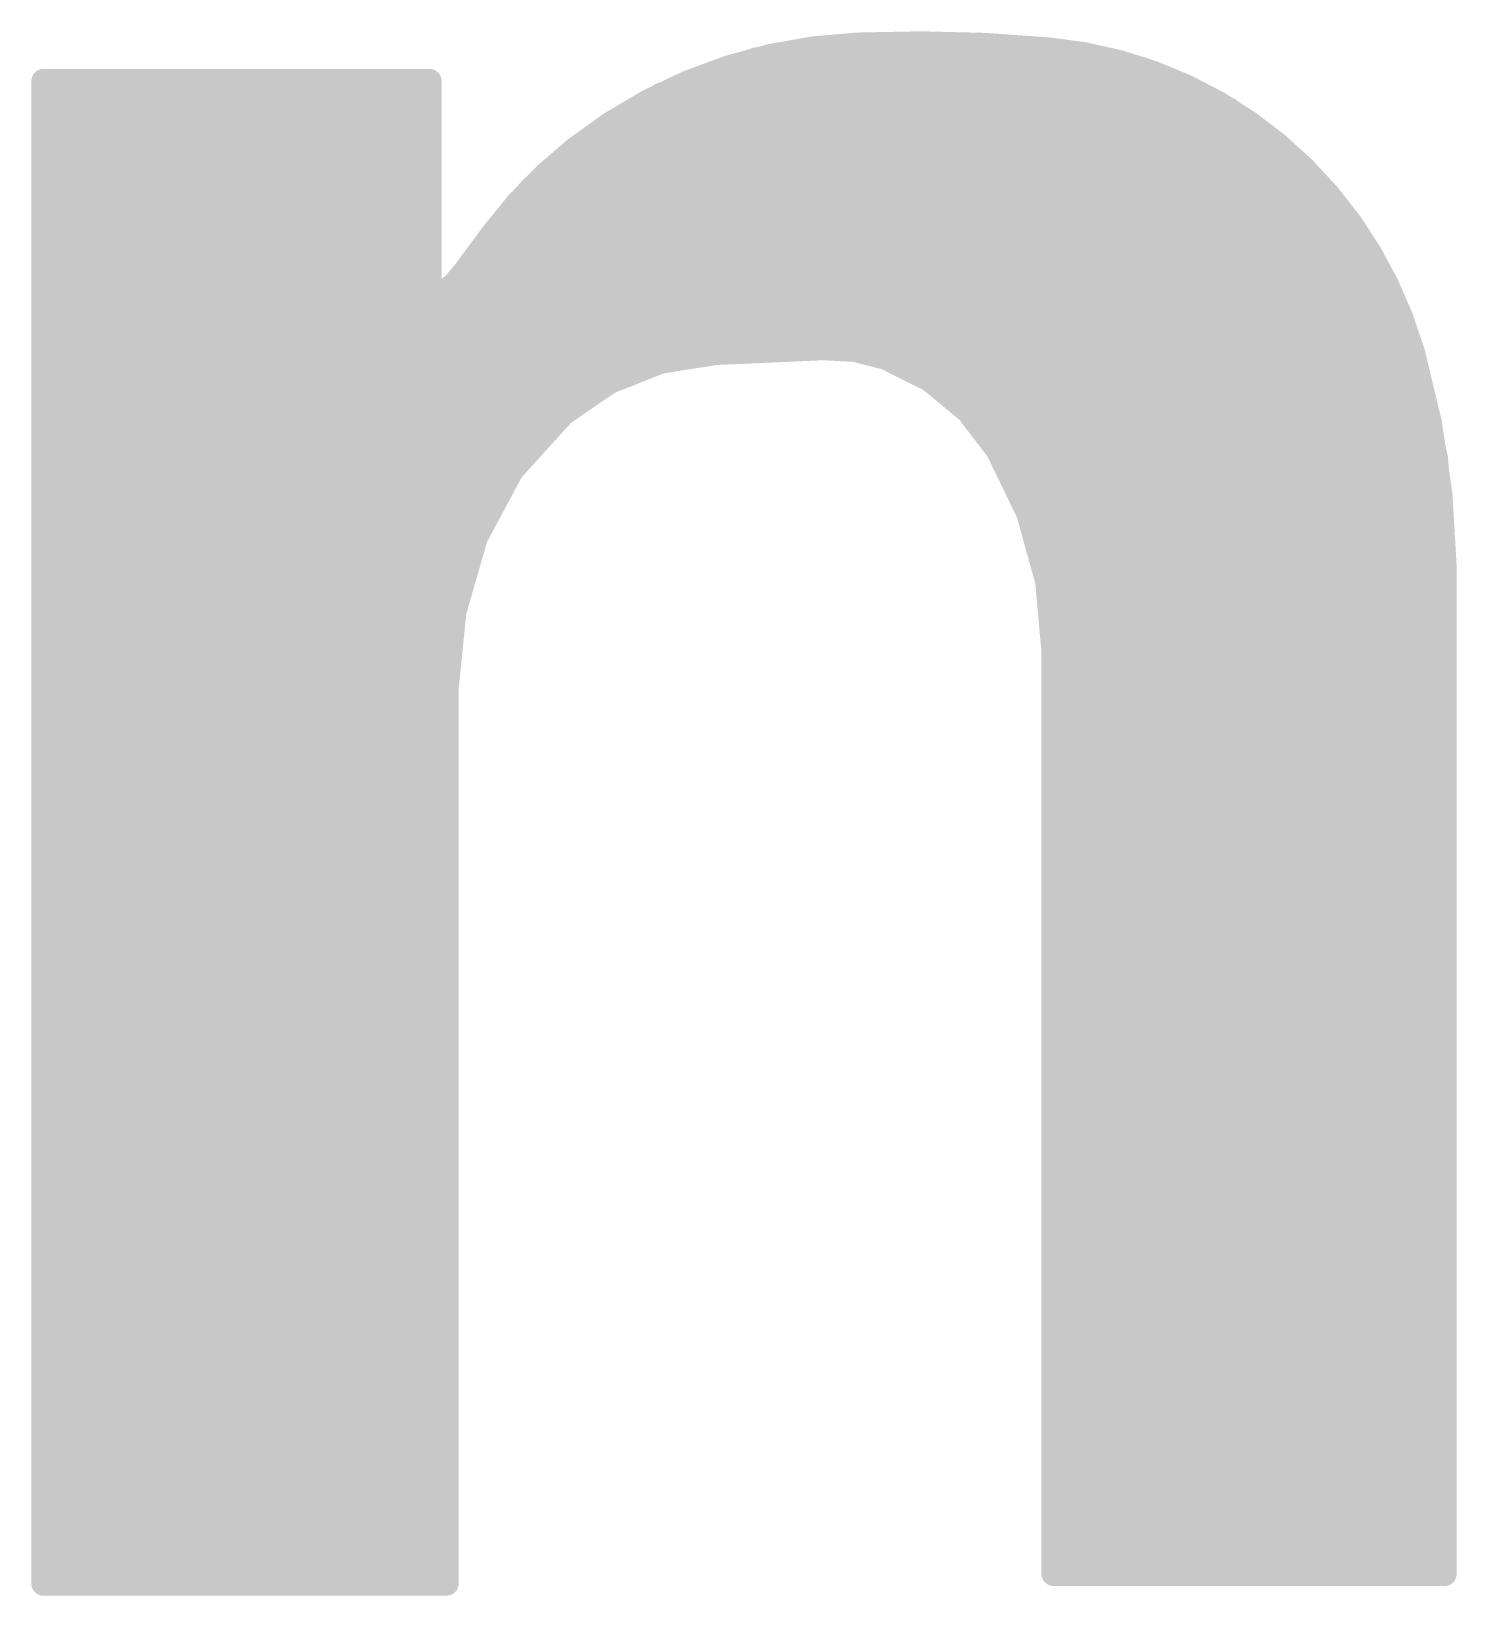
# Model space of a CAD drawing. Extents: x -0.1 to 76.3, y -19.1 to 50.9.
# Drawn here: x 27.849 to 29.34, y 46.97 to 48.607 of the extents above; entities that cross this region are included whole.
import ezdxf

# ---------------------------------------------------------------- set-up
doc = ezdxf.new("R2010")
doc.units = 0
doc.layers.add('21', color=41, linetype='CONTINUOUS')

msp = doc.modelspace()

# ---------------------------------------------------------------- linework, layer by layer
at = {"layer": '21'}
for points, const_width in [([(28.7122, 48.5927, 0.1577), (28.4175, 48.4835)], 0.0254), ([(28.9128, 48.5877, 0.0335), (28.7122, 48.5927)], 0.0254), ([(28.7124, 48.599, 1), (28.712, 48.5864)], 0.0127), ([(28.7119, 48.599, 1), (28.7125, 48.5864)], 0.0127), ([(28.7131, 48.5864, 1), (28.7113, 48.599)], 0.0127), ([(28.7125, 48.5864, 1), (28.7119, 48.599)], 0.0127), ([(28.6061, 48.5835, 1), (28.608, 48.5709)], 0.0127), ([(28.6092, 48.5713, 1), (28.6048, 48.5832)], 0.0127), ([(28.6952, 48.5966, 1), (28.6952, 48.5839)], 0.0127), ([(28.8125, 48.5839, 1), (28.8125, 48.5966)], 0.0127), ([(28.9141, 48.5939, 1), (28.9115, 48.5815)], 0.0127), ([(29.1795, 48.4632, 0.1741), (28.9128, 48.5877)], 0.0254), ([(28.9134, 48.594, 1), (28.9122, 48.5814)], 0.0127), ([(28.9122, 48.5814, 1), (28.9134, 48.594)], 0.0127), ([(28.9126, 48.5814, 1), (28.913, 48.594)], 0.0127), ([(28.5736, 48.5712, 1), (28.5736, 48.5585)], 0.0127), ([(29.0132, 48.5729, 1), (29.0078, 48.5614)], 0.0127), ([(29.0092, 48.561, 1), (29.0118, 48.5734)], 0.0127), ([(29.0156, 48.5585, 1), (29.0156, 48.5712)], 0.0127), ([(27.8677, 48.5546, 1), (27.8549, 48.5546)], 0.0127), ([(27.8677, 48.5546, 1), (27.8549, 48.5546)], 0.0127), ([(27.8613, 48.5609, 1), (27.8613, 48.5483)], 0.0127), ([(27.8613, 48.5609, 1), (27.8613, 48.5483)], 0.0127), ([(28.2715, 48.5546, 1), (28.2587, 48.5546)], 0.0127), ([(28.2715, 48.5546, 1), (28.2587, 48.5546)], 0.0127), ([(28.2651, 48.5483, 1), (28.2651, 48.5609)], 0.0127), ([(28.2651, 48.5483, 1), (28.2651, 48.5609)], 0.0127), ([(27.8613, 48.5457, 1), (27.8613, 48.5331)], 0.0127), ([(28.2651, 48.5331, 1), (28.2651, 48.5457)], 0.0127), ([(28.506, 48.5457, 1), (28.506, 48.5331)], 0.0127), ([(28.5052, 48.5462, 1), (28.5096, 48.5343)], 0.0127), ([(28.5108, 48.5349, 1), (28.504, 48.5456)], 0.0127), ([(29.07, 48.5331, 1), (29.07, 48.5457)], 0.0127), ([(27.8613, 48.5204, 1), (27.8613, 48.5077)], 0.0127), ([(28.2651, 48.5077, 1), (28.2651, 48.5204)], 0.0127), ([(28.4658, 48.5204, 1), (28.4658, 48.5077)], 0.0127), ([(29.1049, 48.5299, 1), (29.0971, 48.5199)], 0.0127), ([(29.0983, 48.5192, 1), (29.1037, 48.5307)], 0.0127), ([(29.1149, 48.5077, 1), (29.1149, 48.5204)], 0.0127), ([(27.8613, 48.495, 1), (27.8613, 48.4823)], 0.0127), ([(28.2651, 48.4823, 1), (28.2651, 48.495)], 0.0127), ([(28.4175, 48.4835, 0.0664), (28.3312, 48.3946)], 0.0254), ([(28.4141, 48.4889, 1), (28.4209, 48.4781)], 0.0127), ([(28.4136, 48.4885, 1), (28.4214, 48.4785)], 0.0127), ([(28.4218, 48.4788, 1), (28.4132, 48.4882)], 0.0127), ([(28.4214, 48.4785, 1), (28.4136, 48.4885)], 0.0127), ([(28.4256, 48.495, 1), (28.4256, 48.4823)], 0.0127), ([(29.1472, 48.4823, 1), (29.1472, 48.495)], 0.0127), ([(27.8613, 48.4695, 1), (27.8613, 48.4569)], 0.0127), ([(28.2651, 48.4569, 1), (28.2651, 48.4695)], 0.0127), ([(28.395, 48.4695, 1), (28.395, 48.4569)], 0.0127), ([(29.1843, 48.4673, 1), (29.1747, 48.4591)], 0.0127), ([(29.2938, 48.2702, 0.1281), (29.1795, 48.4632)], 0.0254), ([(29.184, 48.4677, 1), (29.175, 48.4587)], 0.0127), ([(29.175, 48.4587, 1), (29.184, 48.4677)], 0.0127), ([(29.1756, 48.4582, 1), (29.1834, 48.4682)], 0.0127), ([(29.1795, 48.4569, 1), (29.1795, 48.4695)], 0.0127), ([(27.8613, 48.4442, 1), (27.8613, 48.4315)], 0.0127), ([(28.2651, 48.4315, 1), (28.2651, 48.4442)], 0.0127), ([(28.3679, 48.4442, 1), (28.3679, 48.4315)], 0.0127), ([(28.3671, 48.4466, 1), (28.3757, 48.4372)], 0.0127), ([(28.3762, 48.4378, 1), (28.3666, 48.446)], 0.0127), ([(29.2011, 48.4315, 1), (29.2011, 48.4442)], 0.0127), ([(27.8613, 48.4188, 1), (27.8613, 48.4061)], 0.0127), ([(28.2651, 48.4061, 1), (28.2651, 48.4188)], 0.0127), ([(28.3463, 48.4188, 1), (28.3463, 48.4061)], 0.0127), ([(29.2227, 48.4061, 1), (29.2227, 48.4188)], 0.0127), ([(29.2339, 48.4089, 1), (29.2229, 48.4024)], 0.0127), ([(29.2236, 48.4016, 1), (29.2332, 48.4098)], 0.0127), ([(27.8613, 48.3933, 1), (27.8613, 48.3807)], 0.0127), ([(28.2651, 48.3807, 1), (28.2651, 48.3933)], 0.0127), ([(28.3312, 48.3946, 0.0022), (28.3032, 48.3565)], 0.0254), ([(28.3256, 48.3933, 1), (28.3256, 48.3807)], 0.0127), ([(28.3264, 48.3987, 1), (28.336, 48.3905)], 0.0127), ([(28.3261, 48.3984, 1), (28.3363, 48.3908)], 0.0127), ([(28.3363, 48.3908, 1), (28.3261, 48.3984)], 0.0127), ([(28.3363, 48.3908, 1), (28.3261, 48.3984)], 0.0127), ([(29.2395, 48.3807, 1), (29.2395, 48.3933)], 0.0127), ([(27.8613, 48.368, 1), (27.8613, 48.3553)], 0.0127), ([(28.2651, 48.3553, 1), (28.2651, 48.368)], 0.0127), ([(28.2905, 48.3413, 0.0333), (28.3032, 48.3565)], 0.0254), ([(28.2981, 48.3603, 1), (28.3083, 48.3527)], 0.0127), ([(28.2981, 48.3602, 1), (28.3083, 48.3528)], 0.0127), ([(28.3083, 48.3528, 1), (28.2981, 48.3602)], 0.0127), ([(28.3081, 48.3524, 1), (28.2983, 48.3606)], 0.0127), ([(28.3069, 48.368, 1), (28.3069, 48.3553)], 0.0127), ([(29.2545, 48.3553, 1), (29.2545, 48.368)], 0.0127), ([(27.8613, 48.3426, 1), (27.8613, 48.3299)], 0.0127), ([(28.2651, 48.34, 1), (28.2651, 48.3274)], 0.0127), ([(28.2651, 48.34, 1), (28.2651, 48.3274)], 0.0127), ([(28.2651, 48.3299, 1), (28.2651, 48.3426)], 0.0127), ([(28.2727, 48.3337, 0.205), (28.2905, 48.3413)], 0.0254), ([(28.2727, 48.34, 1), (28.2727, 48.3274)], 0.0127), ([(28.2714, 48.3399, 1), (28.274, 48.3275)], 0.0127), ([(28.2727, 48.3274, 1), (28.2727, 48.34)], 0.0127), ([(28.2727, 48.3274, 1), (28.2727, 48.34)], 0.0127), ([(28.2788, 48.3409, 1), (28.286, 48.3305)], 0.0127), ([(28.2831, 48.3426, 1), (28.2831, 48.3299)], 0.0127), ([(28.2836, 48.3295, 1), (28.2811, 48.3419)], 0.0127), ([(28.2859, 48.3457, 1), (28.2951, 48.3369)], 0.0127), ([(28.2856, 48.3454, 1), (28.2954, 48.3372)], 0.0127), ([(28.2951, 48.3369, 1), (28.2859, 48.3457)], 0.0127), ([(28.2941, 48.3361, 1), (28.2869, 48.3465)], 0.0127), ([(29.2728, 48.343, 1), (29.2609, 48.3385)], 0.0127), ([(29.2614, 48.3375, 1), (29.2723, 48.344)], 0.0127), ([(29.2686, 48.3299, 1), (29.2686, 48.3426)], 0.0127), ([(28.2587, 48.3337, 1), (28.2715, 48.3337)], 0.0127), ([(28.2587, 48.3337, 1), (28.2715, 48.3337)], 0.0127), ([(27.8613, 48.3171, 1), (27.8613, 48.3045)], 0.0127), ([(29.2783, 48.3045, 1), (29.2783, 48.3171)], 0.0127), ([(27.8613, 48.2918, 1), (27.8613, 48.2791)], 0.0127), ([(29.288, 48.2791, 1), (29.288, 48.2918)], 0.0127), ([(28.5648, 48.2702, 0.1688), (28.4048, 48.2067)], 0.0254), ([(28.5648, 48.2702, 0.0006), (28.6766, 48.2752)], 0.0254), ([(28.5645, 48.2765, 1), (28.5651, 48.2639)], 0.0127), ([(28.5645, 48.2765, 1), (28.5651, 48.2639)], 0.0127), ([(28.5658, 48.2639, 1), (28.5638, 48.2765)], 0.0127), ([(28.5651, 48.2639, 1), (28.5645, 48.2765)], 0.0127), ([(28.7426, 48.2651, 0.0992), (28.6766, 48.2752)], 0.0254), ([(28.6769, 48.2815, 1), (28.6763, 48.2689)], 0.0127), ([(28.6763, 48.2815, 1), (28.6769, 48.2689)], 0.0127), ([(28.6769, 48.2689, 1), (28.6763, 48.2815)], 0.0127), ([(28.6769, 48.2689, 1), (28.6763, 48.2815)], 0.0127), ([(28.7117, 48.2796, 1), (28.7085, 48.2673)], 0.0127), ([(28.7098, 48.2671, 1), (28.7104, 48.2798)], 0.0127), ([(28.7454, 48.2708, 1), (28.7398, 48.2594)], 0.0127), ([(28.8595, 48.1686, 0.1719), (28.7426, 48.2651)], 0.0254), ([(28.7448, 48.2711, 1), (28.7404, 48.2591)], 0.0127), ([(28.7404, 48.2591, 1), (28.7448, 48.2711)], 0.0127), ([(28.741, 48.2589, 1), (28.7442, 48.2713)], 0.0127), ([(29.3, 48.2715, 1), (29.2876, 48.2689)], 0.0127), ([(29.3268, 48.0466, 0.0668), (29.2938, 48.2702)], 0.0254), ([(29.2999, 48.272, 1), (29.2877, 48.2684)], 0.0127), ([(29.2877, 48.2684, 1), (29.2999, 48.272)], 0.0127), ([(29.2879, 48.2679, 1), (29.2997, 48.2725)], 0.0127), ([(27.8613, 48.2664, 1), (27.8613, 48.2537)], 0.0127), ([(28.5062, 48.2675, 1), (28.5081, 48.2549)], 0.0127), ([(28.5041, 48.2537, 1), (28.5041, 48.2664)], 0.0127), ([(28.5095, 48.2553, 1), (28.5048, 48.2671)], 0.0127), ([(28.7528, 48.2664, 1), (28.7528, 48.2537)], 0.0127), ([(29.296, 48.2537, 1), (29.296, 48.2664)], 0.0127), ([(27.8613, 48.2409, 1), (27.8613, 48.2283)], 0.0127), ([(28.4455, 48.2283, 1), (28.4455, 48.2409)], 0.0127), ([(28.4506, 48.2456, 1), (28.4553, 48.2338)], 0.0127), ([(28.4565, 48.2344, 1), (28.4493, 48.2449)], 0.0127), ([(28.7926, 48.247, 1), (28.7846, 48.2372)], 0.0127), ([(28.7858, 48.2365, 1), (28.7914, 48.2478)], 0.0127), ([(28.7977, 48.2409, 1), (28.7977, 48.2283)], 0.0127), ([(29.3015, 48.2283, 1), (29.3015, 48.2409)], 0.0127), ([(27.8613, 48.2156, 1), (27.8613, 48.2029)], 0.0127), ([(28.4048, 48.2067, 0.1229), (28.3134, 48.0771)], 0.0254), ([(28.4012, 48.2119, 1), (28.4084, 48.2015)], 0.0127), ([(28.4007, 48.2115, 1), (28.4089, 48.2019)], 0.0127), ([(28.4095, 48.2024, 1), (28.4001, 48.211)], 0.0127), ([(28.4089, 48.2019, 1), (28.4007, 48.2115)], 0.0127), ([(28.4085, 48.2029, 1), (28.4085, 48.2156)], 0.0127), ([(28.8333, 48.2133, 1), (28.8232, 48.2055)], 0.0127), ([(28.8284, 48.2156, 1), (28.8284, 48.2029)], 0.0127), ([(28.8242, 48.2045, 1), (28.8323, 48.2143)], 0.0127), ([(29.307, 48.2029, 1), (29.307, 48.2156)], 0.0127), ([(27.8613, 48.1902, 1), (27.8613, 48.1775)], 0.0127), ([(28.384, 48.1775, 1), (28.384, 48.1902)], 0.0127), ([(28.8479, 48.1902, 1), (28.8479, 48.1775)], 0.0127), ([(29.3125, 48.1775, 1), (29.3125, 48.1902)], 0.0127), ([(28.8652, 48.1714, 1), (28.8538, 48.1658)], 0.0127), ([(28.9179, 47.9577, 0.136), (28.8595, 48.1686)], 0.0254), ([(28.8649, 48.1719, 1), (28.8541, 48.1653)], 0.0127), ([(27.8613, 48.1647, 1), (27.8613, 48.1521)], 0.0127), ([(28.361, 48.1521, 1), (28.361, 48.1647)], 0.0127), ([(28.8541, 48.1653, 1), (28.8649, 48.1719)], 0.0127), ([(28.8545, 48.1647, 1), (28.8645, 48.1725)], 0.0127), ([(28.8644, 48.1647, 1), (28.8644, 48.1521)], 0.0127), ([(29.3241, 48.16, 1), (29.3114, 48.159)], 0.0127), ([(29.3116, 48.1582, 1), (29.324, 48.1608)], 0.0127), ([(29.3179, 48.1521, 1), (29.3179, 48.1647)], 0.0127), ([(28.3464, 48.1518, 1), (28.3558, 48.1433)], 0.0127), ([(28.3567, 48.1445, 1), (28.3455, 48.1505)], 0.0127), ([(27.8613, 48.1394, 1), (27.8613, 48.1267)], 0.0127), ([(28.3434, 48.1267, 1), (28.3434, 48.1394)], 0.0127), ([(28.8767, 48.1394, 1), (28.8767, 48.1267)], 0.0127), ([(29.3199, 48.1267, 1), (29.3199, 48.1394)], 0.0127), ([(27.8613, 48.114, 1), (27.8613, 48.1013)], 0.0127), ([(28.3297, 48.1013, 1), (28.3297, 48.114)], 0.0127), ([(28.889, 48.114, 1), (28.889, 48.1013)], 0.0127), ([(28.8977, 48.1039, 1), (28.8855, 48.1005)], 0.0127), ([(29.3219, 48.1013, 1), (29.3219, 48.114)], 0.0127), ([(28.8859, 48.0994, 1), (28.8973, 48.105)], 0.0127), ([(27.8613, 48.0885, 1), (27.8613, 48.0759)], 0.0127), ([(28.3134, 48.0771, 0.0895), (28.2829, 47.9196)], 0.0254), ([(28.3078, 48.0801, 1), (28.319, 48.0741)], 0.0127), ([(28.3075, 48.0794, 1), (28.3193, 48.0748)], 0.0127), ([(28.3195, 48.0753, 1), (28.3073, 48.0789)], 0.0127), ([(28.3193, 48.0748, 1), (28.3075, 48.0794)], 0.0127), ([(28.3161, 48.0759, 1), (28.3161, 48.0885)], 0.0127), ([(28.8971, 48.0885, 1), (28.8971, 48.0759)], 0.0127), ([(29.3239, 48.0759, 1), (29.3239, 48.0885)], 0.0127), ([(27.8613, 48.0632, 1), (27.8613, 48.0505)], 0.0127), ([(28.3076, 48.0505, 1), (28.3076, 48.0632)], 0.0127), ([(28.9042, 48.0632, 1), (28.9042, 48.0505)], 0.0127), ([(29.326, 48.0505, 1), (29.326, 48.0632)], 0.0127), ([(29.3332, 48.0466, 1), (29.3205, 48.0466)], 0.0127), ([(29.3332, 48.0466, 1), (29.3205, 48.0466)], 0.0127), ([(29.3205, 48.0461, 1), (29.3331, 48.0471)], 0.0127), ([(29.3205, 48.0465, 1), (29.3331, 48.0467)], 0.0127), ([(27.8613, 48.0378, 1), (27.8613, 48.0251)], 0.0127), ([(28.3002, 48.0251, 1), (28.3002, 48.0378)], 0.0127), ([(28.9112, 48.0378, 1), (28.9112, 48.0251)], 0.0127), ([(28.9176, 48.0317, 1), (28.905, 48.0306)], 0.0127), ([(28.9052, 48.0294, 1), (28.9174, 48.0328)], 0.0127), ([(29.3268, 48.0251, 1), (29.3268, 48.0378)], 0.0127), ([(27.8613, 48.0123, 1), (27.8613, 47.9997)], 0.0127), ([(28.2929, 47.9997, 1), (28.2929, 48.0123)], 0.0127), ([(28.9135, 48.0123, 1), (28.9135, 47.9997)], 0.0127), ([(29.3268, 47.9997, 1), (29.3268, 48.0123)], 0.0127), ([(28.2974, 47.9991, 1), (28.2848, 48.0004)], 0.0127), ([(28.285, 48.0015, 1), (28.2972, 47.998)], 0.0127), ([(27.8613, 47.987, 1), (27.8613, 47.9743)], 0.0127), ([(28.2892, 47.9743, 1), (28.2892, 47.987)], 0.0127), ([(28.9158, 47.987, 1), (28.9158, 47.9743)], 0.0127), ([(29.3268, 47.9743, 1), (29.3268, 47.987)], 0.0127), ([(27.8613, 47.9616, 1), (27.8613, 47.9489)], 0.0127), ([(28.2865, 47.9489, 1), (28.2865, 47.9616)], 0.0127), ([(28.9243, 47.9577, 1), (28.9116, 47.9577)], 0.0127), ([(28.9243, 47.9577, 1), (28.9116, 47.9577)], 0.0127), ([(28.9179, 47.9616, 1), (28.9179, 47.9489)], 0.0127), ([(29.3268, 47.9489, 1), (29.3268, 47.9616)], 0.0127), ([(28.9116, 47.9571, 1), (28.9242, 47.9583)], 0.0127), ([(28.9116, 47.9577, 1), (28.9242, 47.9577)], 0.0127), ([(27.8613, 47.9361, 1), (27.8613, 47.9235)], 0.0127), ([(28.2839, 47.9235, 1), (28.2839, 47.9361)], 0.0127), ([(28.9179, 47.9361, 1), (28.9179, 47.9235)], 0.0127), ([(29.3268, 47.9235, 1), (29.3268, 47.9361)], 0.0127), ([(28.2829, 47.9196, 0.0064), (28.2829, 47.8511)], 0.0254), ([(28.2893, 47.9196, 1), (28.2766, 47.9196)], 0.0127), ([(28.2892, 47.9195, 1), (28.2766, 47.9197)], 0.0127), ([(28.2766, 47.9202, 1), (28.2892, 47.919)], 0.0127), ([(28.2766, 47.9197, 1), (28.2892, 47.9195)], 0.0127), ([(27.8613, 47.9108, 1), (27.8613, 47.8981)], 0.0127), ([(28.2829, 47.8981, 1), (28.2829, 47.9108)], 0.0127), ([(28.9179, 47.9108, 1), (28.9179, 47.8981)], 0.0127), ([(29.3268, 47.8981, 1), (29.3268, 47.9108)], 0.0127), ([(27.8613, 47.8854, 1), (27.8613, 47.8727)], 0.0127), ([(28.2829, 47.8727, 1), (28.2829, 47.8854)], 0.0127), ([(28.9179, 47.8854, 1), (28.9179, 47.8727)], 0.0127), ([(29.3268, 47.8727, 1), (29.3268, 47.8854)], 0.0127), ([(27.8613, 47.8599, 1), (27.8613, 47.8473)], 0.0127), ([(28.2893, 47.8511, 1), (28.2766, 47.8511)], 0.0127), ([(28.2766, 47.851, 1), (28.2892, 47.8512)], 0.0127), ([(28.2829, 47.8473, 1), (28.2829, 47.8599)], 0.0127), ([(28.9179, 47.8599, 1), (28.9179, 47.8473)], 0.0127), ([(29.3268, 47.8473, 1), (29.3268, 47.8599)], 0.0127), ([(27.8613, 47.8346, 1), (27.8613, 47.8219)], 0.0127), ([(28.2829, 47.8219, 1), (28.2829, 47.8346)], 0.0127), ([(28.9179, 47.8346, 1), (28.9179, 47.8219)], 0.0127), ([(29.3268, 47.8219, 1), (29.3268, 47.8346)], 0.0127), ([(27.8613, 47.8092, 1), (27.8613, 47.7965)], 0.0127), ([(28.2829, 47.7965, 1), (28.2829, 47.8092)], 0.0127), ([(28.9179, 47.8092, 1), (28.9179, 47.7965)], 0.0127), ([(29.3268, 47.7965, 1), (29.3268, 47.8092)], 0.0127), ([(27.8613, 47.7837, 1), (27.8613, 47.7711)], 0.0127), ([(28.2829, 47.7711, 1), (28.2829, 47.7837)], 0.0127), ([(28.9179, 47.7837, 1), (28.9179, 47.7711)], 0.0127), ([(29.3268, 47.7711, 1), (29.3268, 47.7837)], 0.0127), ([(27.8613, 47.7584, 1), (27.8613, 47.7457)], 0.0127), ([(28.2829, 47.7457, 1), (28.2829, 47.7584)], 0.0127), ([(28.9179, 47.7584, 1), (28.9179, 47.7457)], 0.0127), ([(29.3268, 47.7457, 1), (29.3268, 47.7584)], 0.0127), ([(27.8613, 47.733, 1), (27.8613, 47.7203)], 0.0127), ([(28.2829, 47.7203, 1), (28.2829, 47.733)], 0.0127), ([(28.9179, 47.733, 1), (28.9179, 47.7203)], 0.0127), ([(29.3268, 47.7203, 1), (29.3268, 47.733)], 0.0127), ([(27.8613, 47.7075, 1), (27.8613, 47.6949)], 0.0127), ([(28.2829, 47.6949, 1), (28.2829, 47.7075)], 0.0127), ([(28.9179, 47.7075, 1), (28.9179, 47.6949)], 0.0127), ([(29.3268, 47.6949, 1), (29.3268, 47.7075)], 0.0127), ([(27.8613, 47.6822, 1), (27.8613, 47.6695)], 0.0127), ([(28.2829, 47.6695, 1), (28.2829, 47.6822)], 0.0127), ([(28.9179, 47.6822, 1), (28.9179, 47.6695)], 0.0127), ([(29.3268, 47.6695, 1), (29.3268, 47.6822)], 0.0127), ([(27.8613, 47.6568, 1), (27.8613, 47.6441)], 0.0127), ([(28.2829, 47.6441, 1), (28.2829, 47.6568)], 0.0127), ([(28.9179, 47.6568, 1), (28.9179, 47.6441)], 0.0127), ([(29.3268, 47.6441, 1), (29.3268, 47.6568)], 0.0127), ([(27.8613, 47.6313, 1), (27.8613, 47.6187)], 0.0127), ([(28.2829, 47.6187, 1), (28.2829, 47.6313)], 0.0127), ([(28.9179, 47.6313, 1), (28.9179, 47.6187)], 0.0127), ([(29.3268, 47.6187, 1), (29.3268, 47.6313)], 0.0127), ([(27.8613, 47.6059, 1), (27.8613, 47.5933)], 0.0127), ([(28.2829, 47.5933, 1), (28.2829, 47.6059)], 0.0127), ([(28.9179, 47.6059, 1), (28.9179, 47.5933)], 0.0127), ([(29.3268, 47.5933, 1), (29.3268, 47.6059)], 0.0127), ([(27.8613, 47.5806, 1), (27.8613, 47.5679)], 0.0127), ([(28.2829, 47.5679, 1), (28.2829, 47.5806)], 0.0127), ([(28.9179, 47.5806, 1), (28.9179, 47.5679)], 0.0127), ([(29.3268, 47.5679, 1), (29.3268, 47.5806)], 0.0127), ([(27.8613, 47.5551, 1), (27.8613, 47.5425)], 0.0127), ([(28.2829, 47.5425, 1), (28.2829, 47.5551)], 0.0127), ([(28.9179, 47.5551, 1), (28.9179, 47.5425)], 0.0127), ([(29.3268, 47.5425, 1), (29.3268, 47.5551)], 0.0127), ([(27.8613, 47.5297, 1), (27.8613, 47.5171)], 0.0127), ([(28.2829, 47.5171, 1), (28.2829, 47.5297)], 0.0127), ([(28.9179, 47.5297, 1), (28.9179, 47.5171)], 0.0127), ([(29.3268, 47.5171, 1), (29.3268, 47.5297)], 0.0127), ([(27.8613, 47.5044, 1), (27.8613, 47.4917)], 0.0127), ([(28.2829, 47.4917, 1), (28.2829, 47.5044)], 0.0127), ([(28.9179, 47.5044, 1), (28.9179, 47.4917)], 0.0127), ([(29.3268, 47.4917, 1), (29.3268, 47.5044)], 0.0127), ([(27.8613, 47.4789, 1), (27.8613, 47.4663)], 0.0127), ([(28.2829, 47.4663, 1), (28.2829, 47.4789)], 0.0127), ([(28.9179, 47.4789, 1), (28.9179, 47.4663)], 0.0127), ([(29.3268, 47.4663, 1), (29.3268, 47.4789)], 0.0127), ([(27.8613, 47.4535, 1), (27.8613, 47.4409)], 0.0127), ([(28.2829, 47.4409, 1), (28.2829, 47.4535)], 0.0127), ([(28.9179, 47.4535, 1), (28.9179, 47.4409)], 0.0127), ([(29.3268, 47.4409, 1), (29.3268, 47.4535)], 0.0127), ([(27.8613, 47.4282, 1), (27.8613, 47.4155)], 0.0127), ([(28.2829, 47.4155, 1), (28.2829, 47.4282)], 0.0127), ([(28.9179, 47.4282, 1), (28.9179, 47.4155)], 0.0127), ([(29.3268, 47.4155, 1), (29.3268, 47.4282)], 0.0127), ([(27.8613, 47.4027, 1), (27.8613, 47.3901)], 0.0127), ([(28.2829, 47.3901, 1), (28.2829, 47.4027)], 0.0127), ([(28.9179, 47.4027, 1), (28.9179, 47.3901)], 0.0127), ([(29.3268, 47.3901, 1), (29.3268, 47.4027)], 0.0127), ([(27.8613, 47.3773, 1), (27.8613, 47.3647)], 0.0127), ([(28.2829, 47.3647, 1), (28.2829, 47.3773)], 0.0127), ([(28.9179, 47.3773, 1), (28.9179, 47.3647)], 0.0127), ([(29.3268, 47.3647, 1), (29.3268, 47.3773)], 0.0127), ([(27.8613, 47.352, 1), (27.8613, 47.3393)], 0.0127), ([(28.2829, 47.3393, 1), (28.2829, 47.352)], 0.0127), ([(28.9179, 47.352, 1), (28.9179, 47.3393)], 0.0127), ([(29.3268, 47.3393, 1), (29.3268, 47.352)], 0.0127), ([(27.8613, 47.3265, 1), (27.8613, 47.3139)], 0.0127), ([(28.2829, 47.3139, 1), (28.2829, 47.3265)], 0.0127), ([(28.9179, 47.3265, 1), (28.9179, 47.3139)], 0.0127), ([(29.3268, 47.3139, 1), (29.3268, 47.3265)], 0.0127), ([(27.8613, 47.3011, 1), (27.8613, 47.2885)], 0.0127), ([(28.2829, 47.2885, 1), (28.2829, 47.3011)], 0.0127), ([(28.9179, 47.3011, 1), (28.9179, 47.2885)], 0.0127), ([(29.3268, 47.2885, 1), (29.3268, 47.3011)], 0.0127), ([(27.8613, 47.2758, 1), (27.8613, 47.2631)], 0.0127), ([(28.2829, 47.2631, 1), (28.2829, 47.2758)], 0.0127), ([(28.9179, 47.2758, 1), (28.9179, 47.2631)], 0.0127), ([(29.3268, 47.2631, 1), (29.3268, 47.2758)], 0.0127), ([(27.8613, 47.2503, 1), (27.8613, 47.2377)], 0.0127), ([(28.2829, 47.2377, 1), (28.2829, 47.2503)], 0.0127), ([(28.9179, 47.2503, 1), (28.9179, 47.2377)], 0.0127), ([(29.3268, 47.2377, 1), (29.3268, 47.2503)], 0.0127), ([(27.8613, 47.2249, 1), (27.8613, 47.2123)], 0.0127), ([(28.2829, 47.2123, 1), (28.2829, 47.2249)], 0.0127), ([(28.9179, 47.2249, 1), (28.9179, 47.2123)], 0.0127), ([(29.3268, 47.2123, 1), (29.3268, 47.2249)], 0.0127), ([(27.8613, 47.1996, 1), (27.8613, 47.1869)], 0.0127), ([(28.2829, 47.1869, 1), (28.2829, 47.1996)], 0.0127), ([(28.9179, 47.1996, 1), (28.9179, 47.1869)], 0.0127), ([(29.3268, 47.1869, 1), (29.3268, 47.1996)], 0.0127), ([(27.8613, 47.1741, 1), (27.8613, 47.1615)], 0.0127), ([(28.2829, 47.1615, 1), (28.2829, 47.1741)], 0.0127), ([(28.9179, 47.1741, 1), (28.9179, 47.1615)], 0.0127), ([(29.3268, 47.1615, 1), (29.3268, 47.1741)], 0.0127), ([(27.8613, 47.1487, 1), (27.8613, 47.1361)], 0.0127), ([(28.2829, 47.1361, 1), (28.2829, 47.1487)], 0.0127), ([(28.9179, 47.1487, 1), (28.9179, 47.1361)], 0.0127), ([(29.3268, 47.1361, 1), (29.3268, 47.1487)], 0.0127), ([(27.8613, 47.1234, 1), (27.8613, 47.1107)], 0.0127), ([(28.2829, 47.1107, 1), (28.2829, 47.1234)], 0.0127), ([(28.9179, 47.1234, 1), (28.9179, 47.1107)], 0.0127), ([(29.3268, 47.1107, 1), (29.3268, 47.1234)], 0.0127), ([(27.8613, 47.0979, 1), (27.8613, 47.0853)], 0.0127), ([(28.2829, 47.0853, 1), (28.2829, 47.0979)], 0.0127), ([(28.9179, 47.0979, 1), (28.9179, 47.0853)], 0.0127), ([(29.3268, 47.0853, 1), (29.3268, 47.0979)], 0.0127), ([(27.8613, 47.0725, 1), (27.8613, 47.0599)], 0.0127), ([(28.2829, 47.0599, 1), (28.2829, 47.0725)], 0.0127), ([(28.9179, 47.0725, 1), (28.9179, 47.0599)], 0.0127), ([(29.3268, 47.0599, 1), (29.3268, 47.0725)], 0.0127), ([(27.8613, 47.0472, 1), (27.8613, 47.0345)], 0.0127), ([(28.2829, 47.0345, 1), (28.2829, 47.0472)], 0.0127), ([(28.9179, 47.0472, 1), (28.9179, 47.0345)], 0.0127), ([(29.3268, 47.0345, 1), (29.3268, 47.0472)], 0.0127), ([(27.8613, 47.0217, 1), (27.8613, 47.0091)], 0.0127), ([(28.2829, 47.0091, 1), (28.2829, 47.0217)], 0.0127), ([(28.9179, 47.0217, 1), (28.9179, 47.0091)], 0.0127), ([(29.3268, 47.0091, 1), (29.3268, 47.0217)], 0.0127), ([(27.8613, 46.9963, 1), (27.8613, 46.9837)], 0.0127), ([(28.2829, 46.9837, 1), (28.2829, 46.9963)], 0.0127), ([(28.9179, 46.9988, 1), (28.9179, 46.9862)], 0.0127), ([(28.9179, 46.9988, 1), (28.9179, 46.9862)], 0.0127), ([(29.3268, 46.9862, 1), (29.3268, 46.9988)], 0.0127), ([(29.3268, 46.9862, 1), (29.3268, 46.9988)], 0.0127), ([(27.8549, 46.9824, 1), (27.8677, 46.9824)], 0.0127), ([(27.8549, 46.9824, 1), (27.8677, 46.9824)], 0.0127), ([(27.8613, 46.9888, 1), (27.8613, 46.9761)], 0.0127), ([(27.8613, 46.9888, 1), (27.8613, 46.9761)], 0.0127), ([(28.2766, 46.9824, 1), (28.2893, 46.9824)], 0.0127), ([(28.2766, 46.9824, 1), (28.2893, 46.9824)], 0.0127), ([(28.2829, 46.9761, 1), (28.2829, 46.9888)], 0.0127), ([(28.2829, 46.9761, 1), (28.2829, 46.9888)], 0.0127), ([(28.9116, 46.9925, 1), (28.9243, 46.9925)], 0.0127), ([(28.9116, 46.9925, 1), (28.9243, 46.9925)], 0.0127), ([(29.3205, 46.9925, 1), (29.3332, 46.9925)], 0.0127), ([(29.3205, 46.9925, 1), (29.3332, 46.9925)], 0.0127)]:
    msp.add_lwpolyline(points, format="xyb", dxfattribs=dict(at, const_width=const_width))
at = {"layer": '21', "const_width": 0.0254}
for points in [[(28.607, 48.5772), (28.7122, 48.5927)], [(28.7122, 48.5927), (28.9128, 48.5877)], [(28.5074, 48.5403), (28.607, 48.5772)], [(28.6952, 48.5902), (28.8125, 48.5902)], [(28.9128, 48.5877), (29.0105, 48.5672)], [(28.5736, 48.5648), (29.0156, 48.5648)], [(29.0105, 48.5672), (29.101, 48.5249)], [(27.8613, 48.5546), (28.2651, 48.5546)], [(27.8613, 46.9824), (27.8613, 48.5546)], [(27.8613, 46.9824), (27.8613, 48.5546)], [(27.8613, 48.5546), (28.2651, 48.5546)], [(28.2651, 48.5546), (28.2651, 48.3337)], [(28.2651, 48.5546), (28.2651, 48.3337)], [(27.8613, 48.5394), (28.2651, 48.5394)], [(28.4175, 48.4835), (28.5074, 48.5403)], [(28.506, 48.5394), (29.07, 48.5394)], [(27.8613, 48.514), (28.2651, 48.514)], [(28.4658, 48.514), (29.1149, 48.514)], [(29.101, 48.5249), (29.1795, 48.4632)], [(27.8613, 48.4886), (28.2651, 48.4886)], [(28.3714, 48.4419), (28.4175, 48.4835)], [(28.4256, 48.4886), (29.1472, 48.4886)], [(27.8613, 48.4632), (28.2651, 48.4632)], [(28.395, 48.4632), (29.1795, 48.4632)], [(29.1795, 48.4632), (29.2284, 48.4057)], [(27.8613, 48.4378), (28.2651, 48.4378)], [(28.3312, 48.3946), (28.3714, 48.4419)], [(28.3679, 48.4378), (29.2011, 48.4378)], [(27.8613, 48.4124), (28.2651, 48.4124)], [(28.3463, 48.4124), (29.2227, 48.4124)], [(29.2284, 48.4057), (29.2669, 48.3407)], [(27.8613, 48.387), (28.2651, 48.387)], [(28.3032, 48.3565), (28.3312, 48.3946)], [(28.3256, 48.387), (29.2395, 48.387)], [(27.8613, 48.3616), (28.2651, 48.3616)], [(28.2905, 48.3413), (28.3032, 48.3565)], [(28.3069, 48.3616), (29.2545, 48.3616)], [(27.8613, 48.3362), (28.2651, 48.3362)], [(28.2651, 48.3337), (28.2727, 48.3337)], [(28.2651, 48.3337), (28.2727, 48.3337)], [(28.2727, 48.3337), (28.2824, 48.3357)], [(28.2824, 48.3357), (28.2905, 48.3413)], [(28.2831, 48.3362), (29.2686, 48.3362)], [(29.2669, 48.3407), (29.2938, 48.2702)], [(27.8613, 48.3108), (29.2783, 48.3108)], [(27.8613, 48.2854), (29.288, 48.2854)], [(28.5648, 48.2702), (28.5072, 48.2612)], [(28.6766, 48.2752), (28.5648, 48.2702)], [(28.7101, 48.2734), (28.6766, 48.2752)], [(28.7426, 48.2651), (28.7101, 48.2734)], [(28.7886, 48.2421), (28.7426, 48.2651)], [(29.2938, 48.2702), (29.3178, 48.1595)], [(27.8613, 48.26), (28.5041, 48.26)], [(28.5072, 48.2612), (28.4529, 48.2397)], [(28.7528, 48.26), (29.296, 48.26)], [(27.8613, 48.2346), (28.4455, 48.2346)], [(28.4529, 48.2397), (28.4048, 48.2067)], [(28.8282, 48.2094), (28.7886, 48.2421)], [(28.7977, 48.2346), (29.3015, 48.2346)], [(27.8613, 48.2092), (28.4085, 48.2092)], [(28.4048, 48.2067), (28.3511, 48.1475)], [(28.8595, 48.1686), (28.8282, 48.2094)], [(28.8284, 48.2092), (29.307, 48.2092)], [(27.8613, 48.1838), (28.384, 48.1838)], [(28.8479, 48.1838), (29.3125, 48.1838)], [(28.8916, 48.1022), (28.8595, 48.1686)], [(27.8613, 48.1584), (28.361, 48.1584)], [(28.8644, 48.1584), (29.3179, 48.1584)], [(29.3178, 48.1595), (29.3268, 48.0466)], [(28.3511, 48.1475), (28.3134, 48.0771)], [(27.8613, 48.133), (28.3434, 48.133)], [(28.8767, 48.133), (29.3199, 48.133)], [(27.8613, 48.1076), (28.3297, 48.1076)], [(28.889, 48.1076), (29.3219, 48.1076)], [(28.9113, 48.0311), (28.8916, 48.1022)], [(27.8613, 48.0822), (28.3161, 48.0822)], [(28.3134, 48.0771), (28.2911, 47.9997)], [(28.8971, 48.0822), (29.3239, 48.0822)], [(27.8613, 48.0568), (28.3076, 48.0568)], [(28.9042, 48.0568), (29.326, 48.0568)], [(29.3268, 48.0466), (29.3268, 46.9925)], [(29.3268, 48.0466), (29.3268, 46.9925)], [(27.8613, 48.0314), (28.3002, 48.0314)], [(28.9112, 48.0314), (29.3268, 48.0314)], [(28.9179, 47.9577), (28.9113, 48.0311)], [(27.8613, 48.006), (28.2929, 48.006)], [(28.9135, 48.006), (29.3268, 48.006)], [(28.2911, 47.9997), (28.2829, 47.9196)], [(27.8613, 47.9806), (28.2892, 47.9806)], [(28.9158, 47.9806), (29.3268, 47.9806)], [(27.8613, 47.9552), (28.2865, 47.9552)], [(28.9179, 46.9925), (28.9179, 47.9577)], [(28.9179, 46.9925), (28.9179, 47.9577)], [(28.9179, 47.9552), (29.3268, 47.9552)], [(27.8613, 47.9298), (28.2839, 47.9298)], [(28.9179, 47.9298), (29.3268, 47.9298)], [(28.2829, 47.9196), (28.2829, 46.9824)], [(27.8613, 47.9044), (28.2829, 47.9044)], [(28.9179, 47.9044), (29.3268, 47.9044)], [(27.8613, 47.879), (28.2829, 47.879)], [(28.9179, 47.879), (29.3268, 47.879)], [(27.8613, 47.8536), (28.2829, 47.8536)], [(28.2829, 47.8511), (28.2829, 46.9824)], [(28.9179, 47.8536), (29.3268, 47.8536)], [(27.8613, 47.8282), (28.2829, 47.8282)], [(28.9179, 47.8282), (29.3268, 47.8282)], [(27.8613, 47.8028), (28.2829, 47.8028)], [(28.9179, 47.8028), (29.3268, 47.8028)], [(27.8613, 47.7774), (28.2829, 47.7774)], [(28.9179, 47.7774), (29.3268, 47.7774)], [(27.8613, 47.752), (28.2829, 47.752)], [(28.9179, 47.752), (29.3268, 47.752)], [(27.8613, 47.7266), (28.2829, 47.7266)], [(28.9179, 47.7266), (29.3268, 47.7266)], [(27.8613, 47.7012), (28.2829, 47.7012)], [(28.9179, 47.7012), (29.3268, 47.7012)], [(27.8613, 47.6758), (28.2829, 47.6758)], [(28.9179, 47.6758), (29.3268, 47.6758)], [(27.8613, 47.6504), (28.2829, 47.6504)], [(28.9179, 47.6504), (29.3268, 47.6504)], [(27.8613, 47.625), (28.2829, 47.625)], [(28.9179, 47.625), (29.3268, 47.625)], [(27.8613, 47.5996), (28.2829, 47.5996)], [(28.9179, 47.5996), (29.3268, 47.5996)], [(27.8613, 47.5742), (28.2829, 47.5742)], [(28.9179, 47.5742), (29.3268, 47.5742)], [(27.8613, 47.5488), (28.2829, 47.5488)], [(28.9179, 47.5488), (29.3268, 47.5488)], [(27.8613, 47.5234), (28.2829, 47.5234)], [(28.9179, 47.5234), (29.3268, 47.5234)], [(27.8613, 47.498), (28.2829, 47.498)], [(28.9179, 47.498), (29.3268, 47.498)], [(27.8613, 47.4726), (28.2829, 47.4726)], [(28.9179, 47.4726), (29.3268, 47.4726)], [(27.8613, 47.4472), (28.2829, 47.4472)], [(28.9179, 47.4472), (29.3268, 47.4472)], [(27.8613, 47.4218), (28.2829, 47.4218)], [(28.9179, 47.4218), (29.3268, 47.4218)], [(27.8613, 47.3964), (28.2829, 47.3964)], [(28.9179, 47.3964), (29.3268, 47.3964)], [(27.8613, 47.371), (28.2829, 47.371)], [(28.9179, 47.371), (29.3268, 47.371)], [(27.8613, 47.3456), (28.2829, 47.3456)], [(28.9179, 47.3456), (29.3268, 47.3456)], [(27.8613, 47.3202), (28.2829, 47.3202)], [(28.9179, 47.3202), (29.3268, 47.3202)], [(27.8613, 47.2948), (28.2829, 47.2948)], [(28.9179, 47.2948), (29.3268, 47.2948)], [(27.8613, 47.2694), (28.2829, 47.2694)], [(28.9179, 47.2694), (29.3268, 47.2694)], [(27.8613, 47.244), (28.2829, 47.244)], [(28.9179, 47.244), (29.3268, 47.244)], [(27.8613, 47.2186), (28.2829, 47.2186)], [(28.9179, 47.2186), (29.3268, 47.2186)], [(27.8613, 47.1932), (28.2829, 47.1932)], [(28.9179, 47.1932), (29.3268, 47.1932)], [(27.8613, 47.1678), (28.2829, 47.1678)], [(28.9179, 47.1678), (29.3268, 47.1678)], [(27.8613, 47.1424), (28.2829, 47.1424)], [(28.9179, 47.1424), (29.3268, 47.1424)], [(27.8613, 47.117), (28.2829, 47.117)], [(28.9179, 47.117), (29.3268, 47.117)], [(27.8613, 47.0916), (28.2829, 47.0916)], [(28.9179, 47.0916), (29.3268, 47.0916)], [(27.8613, 47.0662), (28.2829, 47.0662)], [(28.9179, 47.0662), (29.3268, 47.0662)], [(27.8613, 47.0408), (28.2829, 47.0408)], [(28.9179, 47.0408), (29.3268, 47.0408)], [(27.8613, 47.0154), (28.2829, 47.0154)], [(28.9179, 47.0154), (29.3268, 47.0154)], [(27.8613, 46.99), (28.2829, 46.99)], [(29.3268, 46.9925), (28.9179, 46.9925)], [(29.3268, 46.9925), (28.9179, 46.9925)], [(28.2829, 46.9824), (27.8613, 46.9824)], [(28.2829, 46.9824), (27.8613, 46.9824)]]:
    msp.add_lwpolyline(points, dxfattribs=at)

doc.saveas('drawing.dxf')
